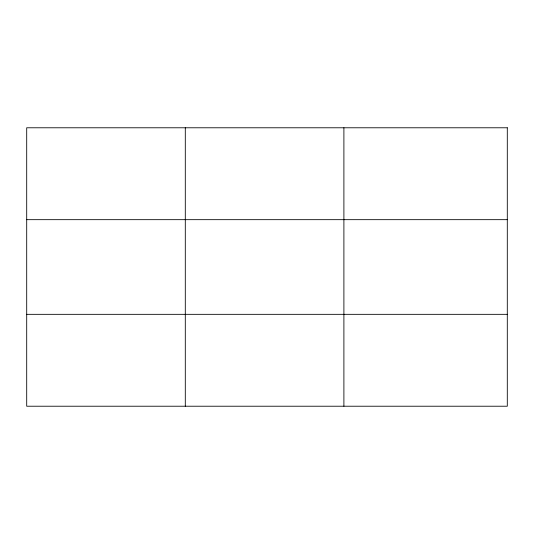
<?xml version="1.0" encoding="UTF-8"?>
<svg xmlns="http://www.w3.org/2000/svg" width="534" height="534" viewBox="0 0 534 534"><rect width="100%" height="100%" fill="white"/><g stroke="black" fill="none" stroke-linecap="round" stroke-linejoin="round"><path stroke-width="0.8" d="M185.298 406.22L185.298 127.78M343.896 406.22L343.896 127.78M26.7 219.668L507.3 219.668M26.7 314.332L507.3 314.332M507.3 127.78L507.3 406.22L26.7 406.22L26.7 127.78L507.3 127.78"/></g></svg>
